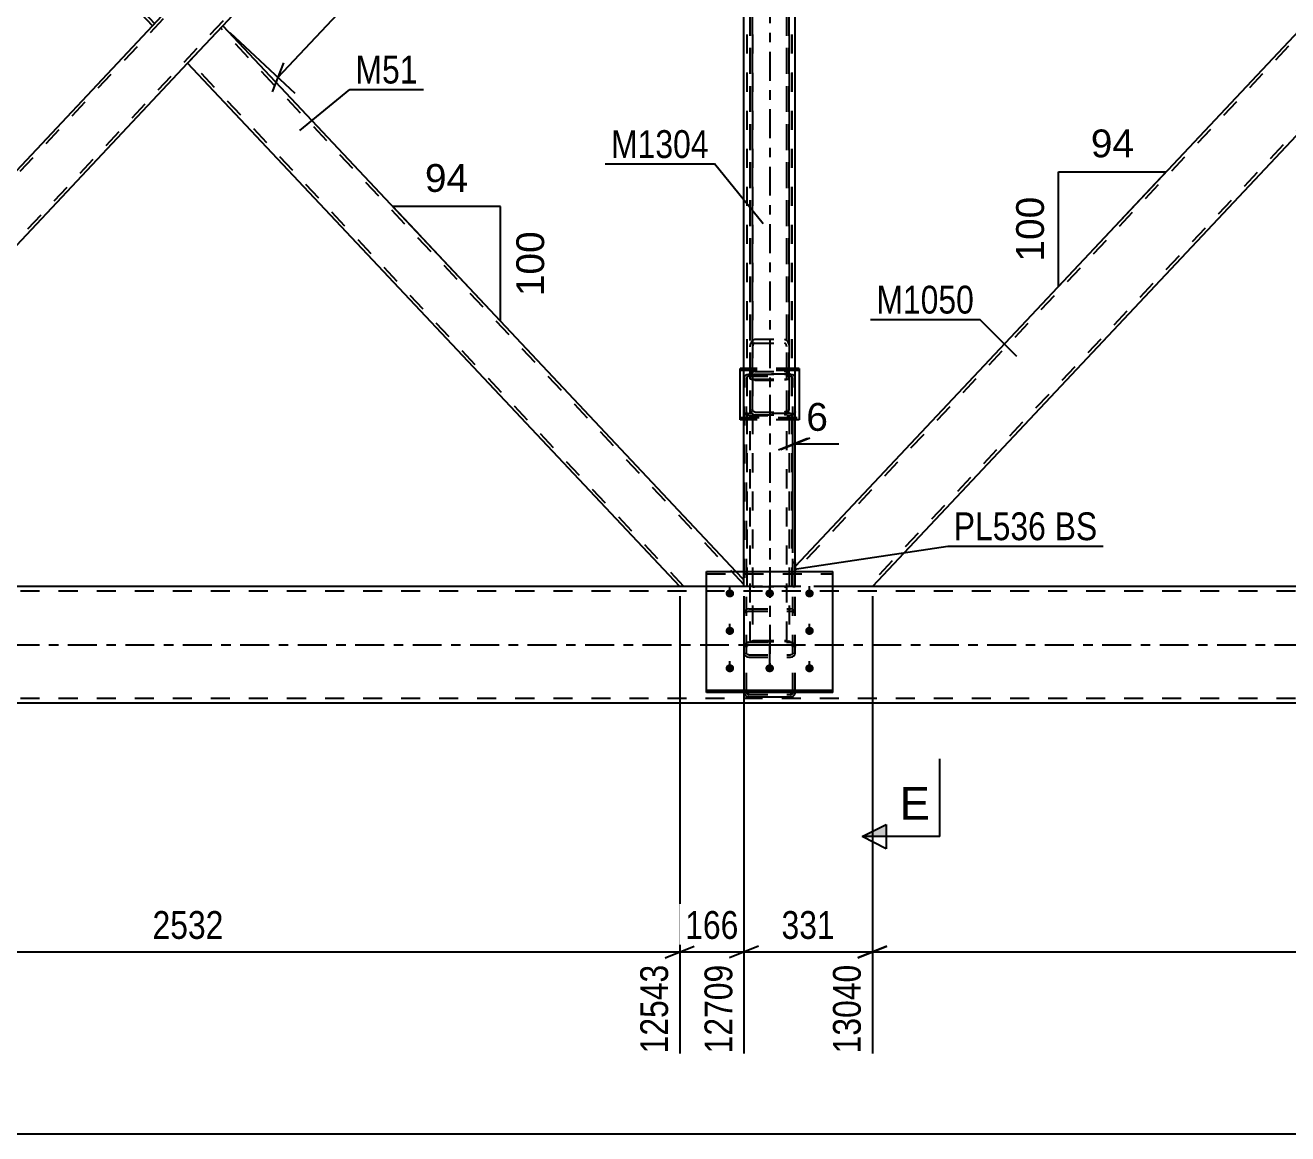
# Model space of a CAD drawing. Header units: millimetres. Extents: x -147 to 1042, y -583 to 258.
# Drawn here: x 342.7 to 472.8, y -178 to -63.8 of the extents above; entities that cross this region are included whole.
import ezdxf

# ---------------------------------------------------------------- set-up
doc = ezdxf.new("R2010")
doc.units = ezdxf.units.MM
doc.linetypes.add('DXK_LINE_DOT2', pattern=[3.9198, 1.9599, -1.9599])
doc.linetypes.add('DXK_LINE_DOT3', pattern=[5.9187, 2.979, -0.9799, 0.9799, -0.9799])
doc.styles.add('Arial', font='arial.ttf', dxfattribs={"height": 0.2})
doc.styles.add('Arial Narrow', font='ARIALN.TTF', dxfattribs={"height": 0.2})

# ---------------------------------------------------------------- blocks, each defined once
blk = doc.blocks.new('Part-335478933-4395 - 4163')
at = {"color": 2, "linetype": 'Continuous'}
for p, q in [((416.37, -104.42), (416.37, -99.15)), ((416.76, -99.15), (416.37, -99.15)), ((416.76, -99.37), (416.37, -99.37)), ((422.45, -99.15), (422.04, -99.15)), ((422.45, -99.37), (422.04, -99.37)), ((422.45, -99.15), (422.45, -104.42)), ((416.76, -104.42), (416.37, -104.42)), ((422.45, -104.42), (422.05, -104.42))]:
    blk.add_line(p, q, dxfattribs=at)
at = {"color": 7, "linetype": 'DXK_LINE_DOT2'}
for p, q in [((422.04, -99.15), (416.76, -99.15)), ((422.04, -99.37), (416.76, -99.37)), ((416.37, -104.21), (422.45, -104.21)), ((422.05, -104.42), (416.76, -104.42))]:
    blk.add_line(p, q, dxfattribs=at)
blk = doc.blocks.new('Part-335478933-4268 - 4163')
at = {"color": 2, "linetype": 'Continuous'}
for p, q in [((302.04, -6.66), (302.04, -6)), ((359.45, -60), (308.67, -6)), ((355.83, -63.85), (302.04, -6.66)), ((359.01, -60.46), (355.83, -63.85)), ((359.45, -60), (359.01, -60.46))]:
    blk.add_line(p, q, dxfattribs=at)
at = {"color": 7, "linetype": 'DXK_LINE_DOT2'}
for p, q in [((308.67, -6), (302.04, -6)), ((356.05, -63.62), (302.04, -6.19)), ((359.23, -60.23), (308.23, -6)), ((359.42, -60.03), (359.01, -60.46)), ((356.05, -63.62), (356.06, -63.6))]:
    blk.add_line(p, q, dxfattribs=at)
blk = doc.blocks.new('Part-335478933-4298 - 4163')
at = {"color": 7, "linetype": 'DXK_LINE_DOT2'}
for p, q in [((529.26, -6), (422.05, -120)), ((528.82, -6), (528.84, -6)), ((528.84, -6), (528.82, -6)), ((536.76, -8.06), (536.76, -6)), ((536.76, -7.59), (429.55, -121.6)), ((479.4, -58.55), (474.46, -63.8)), ((484.34, -63.8), (479.4, -69.05)), ((422.05, -121.6), (422.05, -119.53)), ((425.91, -121.6), (422.05, -121.6)), ((429.99, -121.6), (429.96, -121.6)), ((429.99, -121.6), (429.96, -121.6))]:
    blk.add_line(p, q, dxfattribs=at)
at = {"color": 2, "linetype": 'Continuous'}
for p, q in [((528.82, -6), (479.4, -58.55)), ((536.76, -6), (528.84, -6)), ((536.76, -8.06), (484.34, -63.8)), ((474.46, -63.8), (422.05, -119.53)), ((479.4, -69.05), (429.99, -121.6)), ((429.11, -121.6), (425.91, -121.6)), ((429.96, -121.6), (429.11, -121.6))]:
    blk.add_line(p, q, dxfattribs=at)
blk = doc.blocks.new('Part-335478933-4253 - 4163')
at = {"color": 7, "linetype": 'DXK_LINE_DOT2'}
for p, q in [((410.59, -6), (302.05, -121.6)), ((416.76, -6.2), (308.41, -121.6)), ((416.76, -6), (410.15, -6)), ((359.45, -60), (355.83, -63.85)), ((363.07, -63.85), (359.45, -67.71)), ((308.85, -121.6), (302.04, -121.6))]:
    blk.add_line(p, q, dxfattribs=at)
at = {"color": 2, "linetype": 'Continuous'}
for p, q in [((410.15, -6), (359.45, -60)), ((416.76, -6.67), (416.76, -6)), ((416.76, -6.67), (363.07, -63.85)), ((355.83, -63.85), (302.04, -121.14)), ((359.45, -67.71), (308.85, -121.6)), ((302.04, -121.6), (302.04, -121.14))]:
    blk.add_line(p, q, dxfattribs=at)
blk = doc.blocks.new('Part-335478933-4389 - 4163')
at = {"color": 7, "linetype": 'DXK_LINE_DOT2'}
for p, q in [((416.77, -100.14), (416.81, -99.99)), ((416.81, -99.98), (416.91, -99.86)), ((416.81, -99.99), (416.81, -99.98)), ((416.91, -99.86), (417.07, -99.78)), ((417.03, -100.06), (417.01, -100.14)), ((417.08, -100), (417.03, -100.06)), ((417.07, -99.78), (417.25, -99.75)), ((417.16, -99.96), (417.08, -100)), ((417.25, -99.94), (417.16, -99.96)), ((421.57, -99.75), (417.25, -99.75)), ((417.25, -99.94), (421.57, -99.94)), ((421.57, -99.75), (421.75, -99.78)), ((421.66, -99.96), (421.57, -99.94)), ((421.74, -100), (421.66, -99.96)), ((421.79, -100.06), (421.74, -100)), ((421.75, -99.78), (421.91, -99.86)), ((421.81, -100.14), (421.79, -100.06)), ((421.99, -99.96), (421.91, -99.86)), ((422.01, -99.99), (421.99, -99.96)), ((422.04, -100.1), (422.01, -99.99)), ((416.77, -132.46), (416.77, -100.14)), ((417.01, -132.46), (417.01, -100.14)), ((421.81, -132.46), (421.81, -100.14)), ((416.81, -103.75), (416.77, -103.6)), ((416.91, -103.87), (416.81, -103.75)), ((417.07, -103.96), (416.91, -103.87)), ((417.01, -103.6), (417.03, -103.68)), ((417.03, -103.68), (417.08, -103.74)), ((417.25, -103.99), (417.07, -103.96)), ((417.08, -103.74), (417.16, -103.78)), ((417.16, -103.78), (417.25, -103.79)), ((421.57, -103.79), (417.25, -103.79)), ((417.25, -103.99), (421.57, -103.99)), ((421.57, -103.79), (421.66, -103.78)), ((421.75, -103.96), (421.57, -103.99)), ((421.66, -103.78), (421.74, -103.74)), ((421.74, -103.74), (421.79, -103.68)), ((421.91, -103.87), (421.75, -103.96)), ((421.79, -103.68), (421.81, -103.6)), ((422.01, -103.75), (421.91, -103.87)), ((422.05, -103.6), (422.01, -103.75)), ((422.05, -120.46), (422.05, -119.13)), ((422.05, -132.46), (422.05, -119.13)), ((417.16, -127.37), (417.07, -127.39)), ((417.25, -127.35), (417.16, -127.37)), ((417.25, -127.35), (421.57, -127.35)), ((421.75, -127.39), (421.57, -127.35)), ((416.81, -127.67), (416.77, -127.86)), ((417.01, -127.86), (417.03, -127.77)), ((417.03, -127.77), (417.08, -127.68)), ((417.08, -127.68), (417.16, -127.63)), ((417.16, -127.63), (417.25, -127.61)), ((417.25, -127.61), (421.57, -127.61)), ((421.57, -127.61), (421.66, -127.63)), ((421.66, -127.63), (421.74, -127.68)), ((421.74, -127.68), (421.79, -127.77)), ((421.79, -127.77), (421.81, -127.86)), ((422.05, -127.86), (422.01, -127.67)), ((416.77, -132.46), (416.81, -132.66)), ((417.03, -132.56), (417.01, -132.46)), ((417.08, -132.64), (417.03, -132.56)), ((417.16, -132.7), (417.08, -132.64)), ((421.74, -132.64), (421.66, -132.7)), ((421.79, -132.56), (421.74, -132.64)), ((421.81, -132.46), (421.79, -132.56)), ((422.01, -132.66), (422.05, -132.46)), ((417.07, -132.93), (417.25, -132.97)), ((417.25, -132.72), (417.16, -132.7)), ((417.25, -132.72), (421.57, -132.72)), ((417.25, -132.97), (421.57, -132.97)), ((421.66, -132.7), (421.57, -132.72)), ((421.57, -132.97), (421.75, -132.93))]:
    blk.add_line(p, q, dxfattribs=at)
at = {"color": 2, "linetype": 'Continuous'}
for p, q in [((422.05, -100.14), (422.04, -100.1)), ((422.05, -119.13), (422.05, -100.14))]:
    blk.add_line(p, q, dxfattribs=at)
at = {"color": 7, "linetype": 'DXK_LINE_DOT3'}
blk.add_line((419.41, -101.87), (419.41, -130.16), dxfattribs=at)
at = {"color": 7, "linetype": 'DXK_LINE_DOT2'}
for centre, start, end in [((417.27, -127.84), 114.32, 159.2417), ((421.55, -127.84), 20.7583, 65.68), ((417.27, -132.48), 200.7583, 245.68), ((421.55, -132.48), 294.32, 339.2417)]:
    blk.add_arc(centre, 0.496, start, end, dxfattribs=at)
blk = doc.blocks.new('Part-335478933-4368 - 4163')
at = {"color": 2, "linetype": 'Continuous'}
for p, q in [((359.45, -67.71), (363.07, -63.85)), ((363.07, -63.85), (415.94, -120.06)), ((410.14, -121.6), (359.45, -67.71))]:
    blk.add_line(p, q, dxfattribs=at)
at = {"color": 7, "linetype": 'DXK_LINE_DOT2'}
for p, q in [((416.75, -121.39), (362.85, -64.08)), ((359.67, -67.47), (359.69, -67.46)), ((410.57, -121.6), (359.67, -67.47)), ((416.75, -120.92), (415.94, -120.06)), ((416.74, -121.6), (416.75, -120.92)), ((416.74, -121.6), (410.14, -121.6))]:
    blk.add_line(p, q, dxfattribs=at)
blk = doc.blocks.new('Part-335478933-4323 - 4163')
at = {"color": 7, "linetype": 'DXK_LINE_DOT2'}
for p, q in [((422.04, -6), (416.76, -6)), ((416.76, -6.67), (416.76, -6)), ((417.08, -121.6), (417.08, -6)), ((421.72, -121.6), (421.72, -6)), ((422.04, -8.46), (422.04, -6)), ((422.04, -121.6), (422.04, -119.13)), ((416.76, -121.6), (416.76, -120.06)), ((422.04, -121.6), (416.76, -121.6))]:
    blk.add_line(p, q, dxfattribs=at)
at = {"color": 2, "linetype": 'Continuous'}
for p, q in [((416.76, -120.06), (416.76, -6.67)), ((422.04, -119.13), (422.04, -8.46))]:
    blk.add_line(p, q, dxfattribs=at)
blk = doc.blocks.new('Part-335478933-4338 - 4163')
at = {"color": 7, "linetype": 'DXK_LINE_DOT2'}
for p, q in [((416.81, -124.18), (416.77, -124.36)), ((416.77, -132.46), (416.77, -124.36)), ((416.91, -124.04), (416.81, -124.18)), ((417.07, -123.94), (416.91, -124.04)), ((417.01, -124.36), (417.03, -124.27)), ((417.01, -132.46), (417.01, -124.36)), ((417.03, -124.27), (417.08, -124.2)), ((417.25, -123.91), (417.07, -123.94)), ((417.08, -124.2), (417.16, -124.15)), ((417.16, -124.15), (417.25, -124.13)), ((417.25, -123.91), (421.57, -123.91)), ((417.25, -124.13), (421.57, -124.13)), ((421.75, -123.94), (421.57, -123.91)), ((421.57, -124.13), (421.66, -124.15)), ((421.66, -124.15), (421.74, -124.2)), ((421.74, -124.2), (421.79, -124.27)), ((421.91, -124.04), (421.75, -123.94)), ((421.79, -124.27), (421.81, -124.36)), ((421.81, -132.46), (421.81, -124.36)), ((422.01, -124.18), (421.91, -124.04)), ((422.05, -124.36), (422.01, -124.18)), ((422.05, -132.46), (422.05, -124.36)), ((417.07, -127.39), (417.25, -127.35)), ((417.25, -127.35), (421.57, -127.35)), ((421.57, -127.35), (421.75, -127.39)), ((416.77, -127.86), (416.81, -127.67)), ((416.77, -128.42), (416.81, -128.59)), ((416.81, -128.59), (416.91, -128.74)), ((416.91, -128.74), (417.07, -128.83)), ((417.03, -127.77), (417.01, -127.86)), ((417.03, -128.5), (417.01, -128.42)), ((417.08, -127.68), (417.03, -127.77)), ((417.08, -128.58), (417.03, -128.5)), ((417.16, -127.63), (417.08, -127.68)), ((417.16, -128.63), (417.08, -128.58)), ((417.25, -127.61), (417.16, -127.63)), ((417.25, -128.64), (417.16, -128.63)), ((417.25, -127.61), (421.57, -127.61)), ((417.25, -128.64), (421.57, -128.64)), ((421.66, -127.63), (421.57, -127.61)), ((421.66, -128.63), (421.57, -128.64)), ((421.74, -127.68), (421.66, -127.63)), ((421.74, -128.58), (421.66, -128.63)), ((421.79, -127.77), (421.74, -127.68)), ((421.79, -128.5), (421.74, -128.58)), ((421.75, -128.83), (421.91, -128.74)), ((421.81, -127.86), (421.79, -127.77)), ((421.81, -128.42), (421.79, -128.5)), ((421.91, -128.74), (422.01, -128.59)), ((422.01, -127.67), (422.05, -127.86)), ((422.01, -128.59), (422.05, -128.42)), ((417.07, -128.83), (417.25, -128.87)), ((417.25, -128.87), (421.57, -128.87)), ((421.57, -128.87), (421.75, -128.83)), ((416.78, -132.5), (416.77, -132.46)), ((417.01, -132.46), (417.03, -132.56)), ((417.03, -132.56), (417.08, -132.64)), ((417.08, -132.64), (417.16, -132.7)), ((421.66, -132.7), (421.74, -132.64)), ((421.74, -132.64), (421.79, -132.56)), ((421.79, -132.56), (421.81, -132.46)), ((422.05, -132.46), (422.04, -132.5)), ((417.16, -132.7), (417.25, -132.72)), ((417.25, -132.72), (421.57, -132.72)), ((421.57, -132.72), (421.66, -132.7))]:
    blk.add_line(p, q, dxfattribs=at)
at = {"color": 7, "linetype": 'DXK_LINE_DOT3'}
blk.add_line((419.41, -130.16), (419.41, -126.39), dxfattribs=at)
at = {"color": 2, "linetype": 'Continuous'}
for p, q in [((416.81, -132.66), (416.78, -132.5)), ((422.04, -132.5), (422.01, -132.66)), ((417.25, -132.97), (417.07, -132.93)), ((417.25, -132.97), (421.57, -132.97)), ((421.75, -132.93), (421.57, -132.97))]:
    blk.add_line(p, q, dxfattribs=at)
at = {"color": 7, "linetype": 'DXK_LINE_DOT2'}
for centre, start, end in [((417.27, -127.84), 114.32, 159.2417), ((421.55, -127.84), 20.7583, 65.68)]:
    blk.add_arc(centre, 0.496, start, end, dxfattribs=at)
at = {"color": 2, "linetype": 'Continuous'}
for centre, start, end in [((417.27, -132.48), 200.7583, 245.68), ((421.55, -132.48), 294.32, 339.2417)]:
    blk.add_arc(centre, 0.496, start, end, dxfattribs=at)
blk = doc.blocks.new('Part-335478933-4653 - 4163')
at = {"color": 7, "linetype": 'DXK_LINE_DOT2'}
for p, q in [((421.81, -121.6), (421.81, -119.13)), ((422.05, -119.13), (421.81, -119.13)), ((422.05, -121.6), (422.05, -119.13)), ((422.05, -121.6), (421.81, -121.6))]:
    blk.add_line(p, q, dxfattribs=at)
blk = doc.blocks.new('Part-335478933-4468 - 4163')
at = {"color": 2, "linetype": 'Continuous'}
for p, q in [((412.91, -120.06), (425.91, -120.06)), ((412.91, -132.5), (412.91, -120.06)), ((425.91, -132.5), (425.91, -120.06)), ((412.91, -132.28), (425.91, -132.28)), ((425.91, -132.5), (412.91, -132.5))]:
    blk.add_line(p, q, dxfattribs=at)
at = {"color": 7, "linetype": 'DXK_LINE_DOT2'}
blk.add_line((412.91, -120.28), (425.91, -120.28), dxfattribs=at)
blk = doc.blocks.new('Part-335478933-4473 - 4163')
at = {"color": 7, "linetype": 'DXK_LINE_DOT2'}
for p, q in [((548.04, -122.08), (-73.1, -122.08)), ((548.04, -121.6), (-67.1, -121.6)), ((429.96, -121.6), (412.91, -121.6)), ((548.04, -133.12), (-73.1, -133.12))]:
    blk.add_line(p, q, dxfattribs=at)
at = {"color": 2, "linetype": 'Continuous'}
for p, q in [((412.91, -121.6), (185.91, -121.6)), ((528.84, -121.6), (429.96, -121.6)), ((548.04, -133.6), (-73.1, -133.6))]:
    blk.add_line(p, q, dxfattribs=at)
at = {"color": 7, "linetype": 'DXK_LINE_DOT3'}
blk.add_line((-73.1, -127.6), (548.04, -127.6), dxfattribs=at)
blk = doc.blocks.new('Part-335478933-4627 - 4163')
at = {"color": 7, "linetype": 'DXK_LINE_DOT2'}
for p, q in [((417.41, -127.17), (417.41, 29.31)), ((417.65, 29.31), (417.65, -127.17)), ((421.17, -127.17), (421.17, 29.31)), ((421.41, 29.31), (421.41, -127.17)), ((417.45, -121.63), (417.41, -121.66)), ((417.53, -121.6), (417.45, -121.63)), ((421.29, -121.6), (417.53, -121.6)), ((417.65, -121.66), (417.67, -121.64)), ((417.67, -121.64), (417.72, -121.63)), ((417.72, -121.63), (417.8, -121.62)), ((417.8, -121.62), (417.89, -121.61)), ((417.89, -121.61), (420.93, -121.61)), ((420.93, -121.61), (421.02, -121.62)), ((421.02, -121.62), (421.1, -121.63)), ((421.1, -121.63), (421.15, -121.64)), ((421.17, -121.66), (421.15, -121.64)), ((421.37, -121.63), (421.29, -121.6)), ((421.41, -121.66), (421.37, -121.63)), ((417.41, -127.17), (417.43, -127.35)), ((417.43, -127.35), (417.45, -127.3)), ((417.43, -127.35), (417.67, -127.35)), ((417.45, -127.3), (417.55, -127.23)), ((417.55, -127.23), (417.71, -127.17)), ((417.65, -127.17), (417.67, -127.35)), ((417.72, -127.31), (417.67, -127.35)), ((417.67, -127.35), (417.67, -127.35)), ((417.71, -127.17), (417.89, -127.16)), ((417.8, -127.28), (417.72, -127.31)), ((417.89, -127.28), (417.8, -127.28)), ((417.89, -127.16), (420.93, -127.16)), ((417.89, -127.28), (420.93, -127.28)), ((420.93, -127.16), (421.11, -127.17)), ((421.02, -127.28), (420.93, -127.28)), ((421.1, -127.31), (421.02, -127.28)), ((421.15, -127.35), (421.1, -127.31)), ((421.11, -127.17), (421.27, -127.23)), ((421.17, -127.17), (421.15, -127.35)), ((421.15, -127.35), (421.39, -127.35)), ((421.15, -127.35), (421.15, -127.35)), ((421.27, -127.23), (421.37, -127.3)), ((421.37, -127.3), (421.39, -127.35)), ((421.41, -127.17), (421.39, -127.35))]:
    blk.add_line(p, q, dxfattribs=at)
at = {"color": 7, "linetype": 'DXK_LINE_DOT3'}
blk.add_line((419.41, 28.17), (419.41, -127.35), dxfattribs=at)
blk = doc.blocks.new('Bolt-335478933-4515 - 4163')
at = {"linetype": 'Continuous'}
for points in [[(415.31, -122.73), (415.22, -122.72), (415.13, -122.69), (415.05, -122.65), (414.98, -122.59), (414.93, -122.52), (414.89, -122.44), (414.87, -122.36), (414.87, -122.27), (414.89, -122.19), (414.93, -122.11), (414.98, -122.04), (415.05, -121.98), (415.13, -121.94), (415.22, -121.91), (415.31, -121.9), (415.4, -121.91), (415.49, -121.94), (415.57, -121.98), (415.64, -122.04), (415.69, -122.11), (415.73, -122.19), (415.75, -122.27), (415.75, -122.36), (415.73, -122.44), (415.69, -122.52), (415.64, -122.59), (415.57, -122.65), (415.49, -122.69), (415.4, -122.72)], [(419.41, -122.73), (419.32, -122.72), (419.23, -122.69), (419.15, -122.65), (419.08, -122.59), (419.03, -122.52), (418.99, -122.44), (418.97, -122.36), (418.97, -122.27), (418.99, -122.19), (419.03, -122.11), (419.08, -122.04), (419.15, -121.98), (419.23, -121.94), (419.32, -121.91), (419.41, -121.9), (419.5, -121.91), (419.59, -121.94), (419.67, -121.98), (419.74, -122.04), (419.79, -122.11), (419.83, -122.19), (419.85, -122.27), (419.85, -122.36), (419.83, -122.44), (419.79, -122.52), (419.74, -122.59), (419.67, -122.65), (419.59, -122.69), (419.5, -122.72)], [(423.51, -122.73), (423.42, -122.72), (423.33, -122.69), (423.25, -122.65), (423.18, -122.59), (423.13, -122.52), (423.09, -122.44), (423.07, -122.36), (423.07, -122.27), (423.09, -122.19), (423.13, -122.11), (423.18, -122.04), (423.25, -121.98), (423.33, -121.94), (423.42, -121.91), (423.51, -121.9), (423.6, -121.91), (423.69, -121.94), (423.77, -121.98), (423.84, -122.04), (423.89, -122.11), (423.93, -122.19), (423.95, -122.27), (423.95, -122.36), (423.93, -122.44), (423.89, -122.52), (423.84, -122.59), (423.77, -122.65), (423.69, -122.69), (423.6, -122.72)], [(415.31, -126.58), (415.22, -126.57), (415.13, -126.55), (415.05, -126.5), (414.98, -126.44), (414.93, -126.38), (414.89, -126.3), (414.87, -126.21), (414.87, -126.13), (414.89, -126.04), (414.93, -125.96), (414.98, -125.89), (415.05, -125.83), (415.13, -125.79), (415.22, -125.76), (415.31, -125.75), (415.4, -125.76), (415.49, -125.79), (415.57, -125.83), (415.64, -125.89), (415.69, -125.96), (415.73, -126.04), (415.75, -126.13), (415.75, -126.21), (415.73, -126.3), (415.69, -126.38), (415.64, -126.44), (415.57, -126.5), (415.49, -126.55), (415.4, -126.57)], [(423.51, -126.58), (423.42, -126.57), (423.33, -126.55), (423.25, -126.5), (423.18, -126.44), (423.13, -126.38), (423.09, -126.3), (423.07, -126.21), (423.07, -126.13), (423.09, -126.04), (423.13, -125.96), (423.18, -125.89), (423.25, -125.83), (423.33, -125.79), (423.42, -125.76), (423.51, -125.75), (423.6, -125.76), (423.69, -125.79), (423.77, -125.83), (423.84, -125.89), (423.89, -125.96), (423.93, -126.04), (423.95, -126.13), (423.95, -126.21), (423.93, -126.3), (423.89, -126.38), (423.84, -126.44), (423.77, -126.5), (423.69, -126.55), (423.6, -126.57)], [(415.31, -130.43), (415.22, -130.43), (415.13, -130.4), (415.05, -130.36), (414.98, -130.3), (414.93, -130.23), (414.89, -130.15), (414.87, -130.06), (414.87, -129.98), (414.89, -129.89), (414.93, -129.81), (414.98, -129.74), (415.05, -129.69), (415.13, -129.64), (415.22, -129.62), (415.31, -129.61), (415.4, -129.62), (415.49, -129.64), (415.57, -129.69), (415.64, -129.74), (415.69, -129.81), (415.73, -129.89), (415.75, -129.98), (415.75, -130.06), (415.73, -130.15), (415.69, -130.23), (415.64, -130.3), (415.57, -130.36), (415.49, -130.4), (415.4, -130.43)], [(419.41, -130.43), (419.32, -130.43), (419.23, -130.4), (419.15, -130.36), (419.08, -130.3), (419.03, -130.23), (418.99, -130.15), (418.97, -130.06), (418.97, -129.98), (418.99, -129.89), (419.03, -129.81), (419.08, -129.74), (419.15, -129.69), (419.23, -129.64), (419.32, -129.62), (419.41, -129.61), (419.5, -129.62), (419.59, -129.64), (419.67, -129.69), (419.74, -129.74), (419.79, -129.81), (419.83, -129.89), (419.85, -129.98), (419.85, -130.06), (419.83, -130.15), (419.79, -130.23), (419.74, -130.3), (419.67, -130.36), (419.59, -130.4), (419.5, -130.43)], [(423.51, -130.43), (423.42, -130.43), (423.33, -130.4), (423.25, -130.36), (423.18, -130.3), (423.13, -130.23), (423.09, -130.15), (423.07, -130.06), (423.07, -129.98), (423.09, -129.89), (423.13, -129.81), (423.18, -129.74), (423.25, -129.69), (423.33, -129.64), (423.42, -129.62), (423.51, -129.61), (423.6, -129.62), (423.69, -129.64), (423.77, -129.69), (423.84, -129.74), (423.89, -129.81), (423.93, -129.89), (423.95, -129.98), (423.95, -130.06), (423.93, -130.15), (423.89, -130.23), (423.84, -130.3), (423.77, -130.36), (423.69, -130.4), (423.6, -130.43)]]:
    blk.add_hatch(color=1, dxfattribs=at).paths.add_polyline_path(points)
at = {"color": 1, "linetype": 'Continuous'}
for p, q in [((415.31, -122.71), (415.31, -121.58)), ((419.41, -122.71), (419.41, -121.58)), ((423.51, -122.71), (423.51, -121.58)), ((415.31, -126.57), (415.31, -125.43)), ((423.51, -126.57), (423.51, -125.43)), ((415.31, -130.42), (415.31, -129.28)), ((419.41, -130.42), (419.41, -129.28)), ((423.51, -130.42), (423.51, -129.28))]:
    blk.add_line(p, q, dxfattribs=at)
blk = doc.blocks.new('Part-335478933-4626 - 4163')
at = {"color": 7, "linetype": 'DXK_LINE_DOT2'}
for p, q in [((417.41, -103.38), (417.41, 34.34)), ((417.65, -103.38), (417.65, 34.34)), ((421.17, -103.38), (421.17, 34.34)), ((421.41, -103.38), (421.41, 34.34)), ((417.45, -99.78), (417.41, -99.99)), ((417.55, -99.61), (417.45, -99.78)), ((417.71, -99.49), (417.55, -99.61)), ((417.65, -99.99), (417.67, -99.88)), ((417.67, -99.88), (417.72, -99.8)), ((417.89, -99.45), (417.71, -99.49)), ((417.72, -99.8), (417.8, -99.74)), ((417.8, -99.74), (417.89, -99.72)), ((417.89, -99.45), (420.93, -99.45)), ((417.89, -99.72), (420.93, -99.72)), ((421.11, -99.49), (420.93, -99.45)), ((420.93, -99.72), (421.02, -99.74)), ((421.02, -99.74), (421.1, -99.8)), ((421.1, -99.8), (421.15, -99.88)), ((421.27, -99.61), (421.11, -99.49)), ((421.15, -99.88), (421.17, -99.99)), ((421.37, -99.78), (421.27, -99.61)), ((421.41, -99.99), (421.37, -99.78)), ((417.41, -103.38), (417.45, -103.58)), ((417.45, -103.58), (417.55, -103.76)), ((417.55, -103.76), (417.71, -103.87)), ((417.67, -103.48), (417.65, -103.38)), ((417.72, -103.57), (417.67, -103.48)), ((417.71, -103.87), (417.89, -103.91)), ((417.8, -103.62), (417.72, -103.57)), ((417.89, -103.65), (417.8, -103.62)), ((417.89, -103.65), (420.93, -103.65)), ((417.89, -103.91), (420.93, -103.91)), ((421.02, -103.62), (420.93, -103.65)), ((420.93, -103.91), (421.11, -103.87)), ((421.1, -103.57), (421.02, -103.62)), ((421.15, -103.48), (421.1, -103.57)), ((421.11, -103.87), (421.27, -103.76)), ((421.17, -103.38), (421.15, -103.48)), ((421.27, -103.76), (421.37, -103.58)), ((421.37, -103.58), (421.41, -103.38))]:
    blk.add_line(p, q, dxfattribs=at)
blk = doc.blocks.new('Part-335478933-4628 - 4163')
at = {"color": 7, "linetype": 'DXK_LINE_DOT2'}
for p, q in [((417.45, -49.86), (417.41, -50.04)), ((417.41, -100.17), (417.41, -50.04)), ((417.55, -49.7), (417.45, -49.86)), ((417.71, -49.6), (417.55, -49.7)), ((417.65, -50.04), (417.67, -49.95)), ((417.65, -100.17), (417.65, -50.04)), ((417.67, -49.95), (417.72, -49.87)), ((417.89, -49.56), (417.71, -49.6)), ((417.72, -49.87), (417.8, -49.82)), ((417.8, -49.82), (417.89, -49.8)), ((417.89, -49.56), (420.93, -49.56)), ((417.89, -49.8), (420.93, -49.8)), ((421.11, -49.6), (420.93, -49.56)), ((420.93, -49.8), (421.02, -49.82)), ((421.02, -49.82), (421.1, -49.87)), ((421.1, -49.87), (421.15, -49.95)), ((421.27, -49.7), (421.11, -49.6)), ((421.15, -49.95), (421.17, -50.04)), ((421.17, -100.17), (421.17, -50.04)), ((421.37, -49.86), (421.27, -49.7)), ((421.41, -50.04), (421.37, -49.86)), ((421.41, -100.17), (421.41, -50.04)), ((417.41, -53.04), (417.45, -53.22)), ((417.45, -53.22), (417.55, -53.38)), ((417.67, -53.13), (417.65, -53.04)), ((417.72, -53.21), (417.67, -53.13)), ((417.8, -53.26), (417.72, -53.21)), ((417.89, -53.28), (417.8, -53.26)), ((417.89, -53.28), (420.93, -53.28)), ((421.02, -53.26), (420.93, -53.28)), ((421.1, -53.21), (421.02, -53.26)), ((421.15, -53.13), (421.1, -53.21)), ((421.17, -53.04), (421.15, -53.13)), ((421.27, -53.38), (421.37, -53.22)), ((421.37, -53.22), (421.41, -53.04)), ((417.55, -53.38), (417.71, -53.48)), ((417.71, -53.48), (417.89, -53.52)), ((417.89, -53.52), (420.93, -53.52)), ((420.93, -53.52), (421.11, -53.48)), ((421.11, -53.48), (421.27, -53.38)), ((417.71, -96.2), (417.89, -96.14)), ((417.89, -96.14), (420.93, -96.14)), ((420.93, -96.14), (421.11, -96.2)), ((417.41, -96.92), (417.45, -96.62)), ((417.67, -96.77), (417.65, -96.92)), ((417.89, -96.53), (417.8, -96.56)), ((417.89, -96.53), (420.93, -96.53)), ((421.02, -96.56), (420.93, -96.53)), ((421.17, -96.92), (421.15, -96.77)), ((421.37, -96.62), (421.41, -96.92)), ((417.41, -99.15), (417.65, -99.15)), ((417.41, -99.37), (417.65, -99.37)), ((417.41, -99.45), (417.65, -99.45)), ((417.41, -99.75), (417.65, -99.75)), ((421.17, -99.15), (421.41, -99.15)), ((421.17, -99.37), (421.41, -99.37)), ((421.17, -99.45), (421.41, -99.45)), ((421.17, -99.75), (421.41, -99.75)), ((417.45, -100.24), (417.41, -100.17)), ((417.55, -100.29), (417.45, -100.24)), ((417.71, -100.33), (417.55, -100.29)), ((417.65, -100.17), (417.67, -100.2)), ((417.67, -100.2), (417.72, -100.23)), ((417.89, -100.34), (417.71, -100.33)), ((417.72, -100.23), (417.8, -100.25)), ((417.8, -100.25), (417.89, -100.26)), ((417.89, -100.26), (420.93, -100.26)), ((417.89, -100.34), (420.93, -100.34)), ((420.93, -100.26), (421.02, -100.25)), ((421.11, -100.33), (420.93, -100.34)), ((421.02, -100.25), (421.1, -100.23)), ((421.1, -100.23), (421.15, -100.2)), ((421.27, -100.29), (421.11, -100.33)), ((421.15, -100.2), (421.17, -100.17)), ((421.37, -100.24), (421.27, -100.29)), ((421.41, -100.17), (421.37, -100.24))]:
    blk.add_line(p, q, dxfattribs=at)
for centre, radius, start, end in [((418.14, -96.76), 0.711, 127.9406, 168.6048), ((420.68, -96.76), 0.711, 11.3952, 52.0594), ((418.02, -96.84), 0.355, 127.9406, 168.6048), ((420.8, -96.84), 0.355, 11.3952, 52.0594)]:
    blk.add_arc(centre, radius, start, end, dxfattribs=at)
blk = doc.blocks.new('Part-335478933-4652 - 4163')
at = {"color": 2, "linetype": 'Continuous'}
for p, q in [((421.81, -119.13), (422.05, -119.13)), ((421.81, -120.06), (421.81, -119.13)), ((422.05, -119.13), (422.05, -120.06))]:
    blk.add_line(p, q, dxfattribs=at)
at = {"color": 7, "linetype": 'DXK_LINE_DOT2'}
for p, q in [((421.81, -121.6), (421.81, -120.06)), ((422.05, -121.6), (422.05, -120.06)), ((421.81, -121.6), (422.05, -121.6))]:
    blk.add_line(p, q, dxfattribs=at)
blk = doc.blocks.new('StraightDimension-335478933-11242 - 4163')
at = {"color": 7, "linetype": 'Continuous'}
blk.add_line((-85, -177.96), (579.6, -177.96), dxfattribs=at)
blk = doc.blocks.new('StraightDimension-335478933-4992 - 4163')
at = {"color": 7, "linetype": 'Continuous'}
for p, q in [((308.85, -122.6), (308.85, -169.68)), ((410.14, -122.6), (410.14, -169.68)), ((310.35, -158.64), (307.35, -159.84)), ((408.64, -159.84), (411.64, -158.64)), ((308.85, -159.24), (410.14, -159.24))]:
    blk.add_line(p, q, dxfattribs=at)
at = {"color": 0}
blk.add_wipeout([(363.75, -158.49), (363.75, -154.29), (355.24, -154.29), (355.24, -158.49)], dxfattribs=at)
at = {"color": 3, "style": 'Arial Narrow'}
blk.add_text('2532', height=2.863, dxfattribs=at).set_placement((355.84, -157.89))
at = {"color": 0, "linetype": 'Continuous'}
blk.add_wipeout([(409.54, -159.94), (405.34, -159.94), (405.34, -170.28), (409.54, -170.28)], dxfattribs=at)
at = {"color": 3, "linetype": 'Continuous', "style": 'Arial Narrow'}
blk.add_text('12543', height=2.863, rotation=90.0002, dxfattribs=at).set_placement((408.94, -169.68))
blk = doc.blocks.new('StraightDimension-335478933-5022 - 4163')
at = {"color": 7, "linetype": 'Continuous'}
for p, q in [((410.14, -122.6), (410.14, -169.68)), ((416.76, -122.6), (416.76, -169.68)), ((408.64, -159.84), (411.64, -158.64)), ((418.26, -158.64), (415.26, -159.84)), ((410.14, -159.24), (416.76, -159.24))]:
    blk.add_line(p, q, dxfattribs=at)
at = {"color": 0}
blk.add_wipeout([(416.79, -158.49), (416.79, -154.29), (410.11, -154.29), (410.11, -158.49)], dxfattribs=at)
at = {"color": 0, "linetype": 'Continuous'}
blk.add_wipeout([(416.16, -159.94), (411.96, -159.94), (411.96, -170.28), (416.16, -170.28)], dxfattribs=at)
at = {"color": 3, "style": 'Arial Narrow'}
blk.add_text('166', height=2.863, dxfattribs=at).set_placement((410.71, -157.89))
at = {"color": 3, "linetype": 'Continuous', "style": 'Arial Narrow'}
blk.add_text('12709', height=2.863, rotation=90.0002, dxfattribs=at).set_placement((415.56, -169.68))
blk = doc.blocks.new('StraightDimension-335478933-5045 - 4163')
at = {"color": 7, "linetype": 'Continuous'}
for p, q in [((416.76, -122.6), (416.76, -169.68)), ((429.99, -122.6), (429.99, -169.68)), ((418.26, -158.64), (415.26, -159.84)), ((428.49, -159.84), (431.49, -158.64)), ((416.76, -159.24), (429.99, -159.24))]:
    blk.add_line(p, q, dxfattribs=at)
at = {"color": 0}
blk.add_wipeout([(426.72, -158.49), (426.72, -154.29), (420.03, -154.29), (420.03, -158.49)], dxfattribs=at)
at = {"color": 3, "style": 'Arial Narrow'}
blk.add_text('331', height=2.863, dxfattribs=at).set_placement((420.63, -157.89))
at = {"color": 0, "linetype": 'Continuous'}
blk.add_wipeout([(429.39, -159.94), (425.19, -159.94), (425.19, -170.28), (429.39, -170.28)], dxfattribs=at)
at = {"color": 3, "linetype": 'Continuous', "style": 'Arial Narrow'}
blk.add_text('13040', height=2.863, rotation=90.0002, dxfattribs=at).set_placement((428.79, -169.68))
blk = doc.blocks.new('StraightDimension-335478933-5068 - 4163')
at = {"color": 7, "linetype": 'Continuous'}
for p, q in [((429.99, -122.6), (429.99, -169.68)), ((528.82, -122.6), (528.82, -169.68)), ((431.49, -158.64), (428.49, -159.84)), ((527.32, -159.84), (530.32, -158.64)), ((429.99, -159.24), (528.82, -159.24))]:
    blk.add_line(p, q, dxfattribs=at)
at = {"color": 0}
blk.add_wipeout([(483.66, -158.49), (483.66, -154.29), (475.15, -154.29), (475.15, -158.49)], dxfattribs=at)
at = {"color": 3, "style": 'Arial Narrow'}
blk.add_text('2471', height=2.863, dxfattribs=at).set_placement((475.75, -157.89))
at = {"color": 0, "linetype": 'Continuous'}
blk.add_wipeout([(528.22, -159.94), (524.02, -159.94), (524.02, -170.28), (528.22, -170.28)], dxfattribs=at)
at = {"color": 3, "linetype": 'Continuous', "style": 'Arial Narrow'}
blk.add_text('15510', height=2.863, rotation=90.0002, dxfattribs=at).set_placement((527.62, -169.68))
blk = doc.blocks.new('StraightDimension-335478933-5269 - 4163')
at = {"color": 7, "linetype": 'Continuous'}
for p, q in [((417.49, -7.35), (424.17, -13.63)), ((421.84, -13.49), (423.01, -10.48)), ((368.74, -69.17), (422.43, -11.99)), ((363.8, -64.54), (370.49, -70.81)), ((369.33, -67.66), (368.15, -70.67))]:
    blk.add_line(p, q, dxfattribs=at)
at = {"color": 0}
blk.add_wipeout([(397.95, -36.96), (394.89, -34.09), (389.06, -40.29), (392.12, -43.17)], dxfattribs=at)
at = {"color": 3, "style": 'Arial Narrow'}
blk.add_text('1961', height=2.863, rotation=46.8049, dxfattribs=at).set_placement((392.09, -42.32))
blk = doc.blocks.new('AngleDimension-335478933-11321 - 4163')
at = {"color": 7, "linetype": 'Continuous'}
for p, q in [((383.47, -85.53), (380.58, -82.46)), ((391.68, -82.46), (380.58, -82.46)), ((391.68, -94.27), (380.58, -82.46)), ((391.68, -94.27), (391.68, -82.46))]:
    blk.add_line(p, q, dxfattribs=at)
at = {"color": 0}
for points in [[(388.95, -81.56), (388.95, -77.36), (383.3, -77.36), (383.3, -81.56)], [(396.78, -84.43), (392.58, -84.43), (392.58, -92.3), (396.78, -92.3)]]:
    blk.add_wipeout(points, dxfattribs=at)
at = {"color": 3, "style": 'Arial'}
blk.add_text('94', height=2.865, dxfattribs=at).set_placement((383.9, -80.96))
blk.add_text('100', height=2.865, rotation=90.0002, dxfattribs=at).set_placement((396.18, -91.7))
blk = doc.blocks.new('AngleDimension-335478933-11335 - 4163')
at = {"color": 7, "linetype": 'Continuous'}
for p, q in [((449.16, -78.9), (460.26, -78.9)), ((449.16, -90.7), (460.26, -78.9)), ((449.16, -90.7), (449.16, -78.9)), ((455.99, -83.44), (460.26, -78.9))]:
    blk.add_line(p, q, dxfattribs=at)
at = {"color": 0}
for points in [[(457.53, -78), (457.53, -73.8), (451.89, -73.8), (451.89, -78)], [(448.26, -80.87), (444.06, -80.87), (444.06, -88.74), (448.26, -88.74)]]:
    blk.add_wipeout(points, dxfattribs=at)
at = {"color": 3, "style": 'Arial'}
blk.add_text('94', height=2.865, dxfattribs=at).set_placement((452.49, -77.4))
blk.add_text('100', height=2.865, rotation=90.0002, dxfattribs=at).set_placement((447.66, -88.14))
blk = doc.blocks.new('StraightDimension-335478933-13011 - 4163')
at = {"color": 7, "linetype": 'Continuous'}
for p, q in [((421.81, -118.13), (421.81, -104.07)), ((422.05, -118.13), (422.05, -104.07)), ((420.31, -107.52), (423.31, -106.32)), ((423.55, -106.32), (420.55, -107.52)), ((421.81, -106.92), (422.05, -106.92)), ((422.05, -106.92), (426.52, -106.92)), ((422.05, -106.92), (426.52, -106.92))]:
    blk.add_line(p, q, dxfattribs=at)
at = {"color": 0}
blk.add_wipeout([(426, -106.17), (426, -101.97), (422.58, -101.97), (422.58, -106.17)], dxfattribs=at)
at = {"color": 3, "style": 'Arial'}
blk.add_text('6', height=2.87, dxfattribs=at).set_placement((423.18, -105.57))
blk = doc.blocks.new('Mark-335478933-4294 - 4163')
at = {"color": 0}
blk.add_wipeout([(440.46, -93.49), (440.46, -90.49), (430.41, -90.49), (430.41, -93.49)], dxfattribs=at)
blk.add_wipeout([(440.46, -93.49), (440.46, -90.49), (430.41, -90.49), (430.41, -93.49)], dxfattribs=at)
at = {"color": 30, "linetype": 'Continuous'}
for p in [(429.81, -94.09), (444.86, -97.91)]:
    blk.add_line(p, (441.06, -94.09), dxfattribs=at)
at = {"color": 3, "style": 'Arial Narrow'}
blk.add_text('M1050', height=2.863, dxfattribs=at).set_placement((430.41, -93.49))
blk = doc.blocks.new('Mark-335478933-4364 - 4163')
at = {"color": 0}
blk.add_wipeout([(383.15, -69.8), (383.15, -66.8), (376.75, -66.8), (376.75, -69.8)], dxfattribs=at)
blk.add_wipeout([(383.15, -69.8), (383.15, -66.8), (376.75, -66.8), (376.75, -69.8)], dxfattribs=at)
at = {"color": 30, "linetype": 'Continuous'}
for p, q in [((371, -74.65), (376.15, -70.4)), ((376.15, -70.4), (383.75, -70.4))]:
    blk.add_line(p, q, dxfattribs=at)
at = {"color": 3, "style": 'Arial Narrow'}
blk.add_text('M51', height=2.863, dxfattribs=at).set_placement((376.75, -69.8))
blk = doc.blocks.new('Mark-335478933-4319 - 4163')
at = {"color": 0}
blk.add_wipeout([(413.13, -77.47), (413.13, -74.47), (403.08, -74.47), (403.08, -77.47)], dxfattribs=at)
blk.add_wipeout([(413.13, -77.47), (413.13, -74.47), (403.08, -74.47), (403.08, -77.47)], dxfattribs=at)
at = {"color": 30, "linetype": 'Continuous'}
for p in [(402.48, -78.07), (418.74, -84.24)]:
    blk.add_line(p, (413.73, -78.07), dxfattribs=at)
at = {"color": 3, "style": 'Arial Narrow'}
blk.add_text('M1304', height=2.863, dxfattribs=at).set_placement((403.08, -77.47))
blk = doc.blocks.new('SectionMark-335478933-5685 - 4163')
at = {"linetype": 'Continuous'}
blk.add_hatch(color=6, dxfattribs=at).paths.add_polyline_path([(431.42, -146.1), (431.42, -147.35), (428.92, -147.35)])
at = {"color": 6, "linetype": 'Continuous'}
for p, q in [((436.92, -147.35), (436.92, -139.35)), ((428.92, -147.35), (431.42, -146.1)), ((431.42, -146.1), (431.42, -148.6)), ((436.92, -147.35), (428.92, -147.35)), ((431.42, -148.6), (428.92, -147.35))]:
    blk.add_line(p, q, dxfattribs=at)
at = {"color": 0, "linetype": 'Continuous'}
blk.add_wipeout([(435.92, -145.6), (435.92, -142.1), (432.81, -142.1), (432.81, -145.6)], dxfattribs=at)
at = {"color": 3, "linetype": 'Continuous', "style": 'Arial'}
blk.add_text('E', height=3.34, dxfattribs=at).set_placement((432.81, -145.6))
blk = doc.blocks.new('MarkSet-335478933-13032 - 4163')
at = {"color": 0}
for points in [[(447.87, -116.83), (447.87, -113.83), (438.37, -113.83), (438.37, -116.83)], [(453.15, -116.83), (453.15, -113.83), (448.77, -113.83), (448.77, -116.83)]]:
    blk.add_wipeout(points, dxfattribs=at)
for points in [[(447.87, -116.83), (447.87, -113.83), (438.37, -113.83), (438.37, -116.83)], [(453.15, -116.83), (453.15, -113.83), (448.77, -113.83), (448.77, -116.83)]]:
    blk.add_wipeout(points, dxfattribs=at)
at = {"color": 30, "linetype": 'Continuous'}
for p, q in [((421.96, -119.83), (437.77, -117.43)), ((437.77, -117.43), (453.75, -117.43))]:
    blk.add_line(p, q, dxfattribs=at)
at = {"color": 3, "style": 'Arial Narrow'}
for s, p in [('PL536', (438.37, -116.83)), ('BS', (448.77, -116.83))]:
    blk.add_text(s, height=2.863, dxfattribs=at).set_placement(p)

msp = doc.modelspace()

# ---------------------------------------------------------------- block references
for name in ['Part-335478933-4626 - 4163', 'Part-335478933-4627 - 4163', 'Part-335478933-4268 - 4163', 'Part-335478933-4253 - 4163', 'Part-335478933-4323 - 4163', 'Part-335478933-4298 - 4163', 'Part-335478933-4628 - 4163', 'Part-335478933-4368 - 4163', 'Part-335478933-4395 - 4163', 'Part-335478933-4389 - 4163', 'Part-335478933-4653 - 4163', 'Part-335478933-4652 - 4163', 'Part-335478933-4468 - 4163', 'Part-335478933-4473 - 4163', 'Bolt-335478933-4515 - 4163', 'Part-335478933-4338 - 4163', 'StraightDimension-335478933-11242 - 4163']:
    msp.add_blockref(name, (0, 0))

# ---------------------------------------------------------------- next in the draw order: block references
for name in ['StraightDimension-335478933-5269 - 4163', 'AngleDimension-335478933-11335 - 4163', 'Mark-335478933-4319 - 4163', 'AngleDimension-335478933-11321 - 4163', 'StraightDimension-335478933-13011 - 4163', 'StraightDimension-335478933-4992 - 4163']:
    msp.add_blockref(name, (0, 0))

# ---------------------------------------------------------------- next in the draw order: block references
for name in ['Mark-335478933-4364 - 4163', 'Mark-335478933-4294 - 4163', 'StraightDimension-335478933-5022 - 4163']:
    msp.add_blockref(name, (0, 0))

# ---------------------------------------------------------------- next in the draw order: block references
msp.add_blockref('StraightDimension-335478933-5045 - 4163', (0, 0))

# ---------------------------------------------------------------- next in the draw order: block references
msp.add_blockref('StraightDimension-335478933-5068 - 4163', (0, 0))

# ---------------------------------------------------------------- next in the draw order: block references
msp.add_blockref('SectionMark-335478933-5685 - 4163', (0, 0))

# ---------------------------------------------------------------- next in the draw order: block references
msp.add_blockref('MarkSet-335478933-13032 - 4163', (0, 0))

doc.saveas('drawing.dxf')
